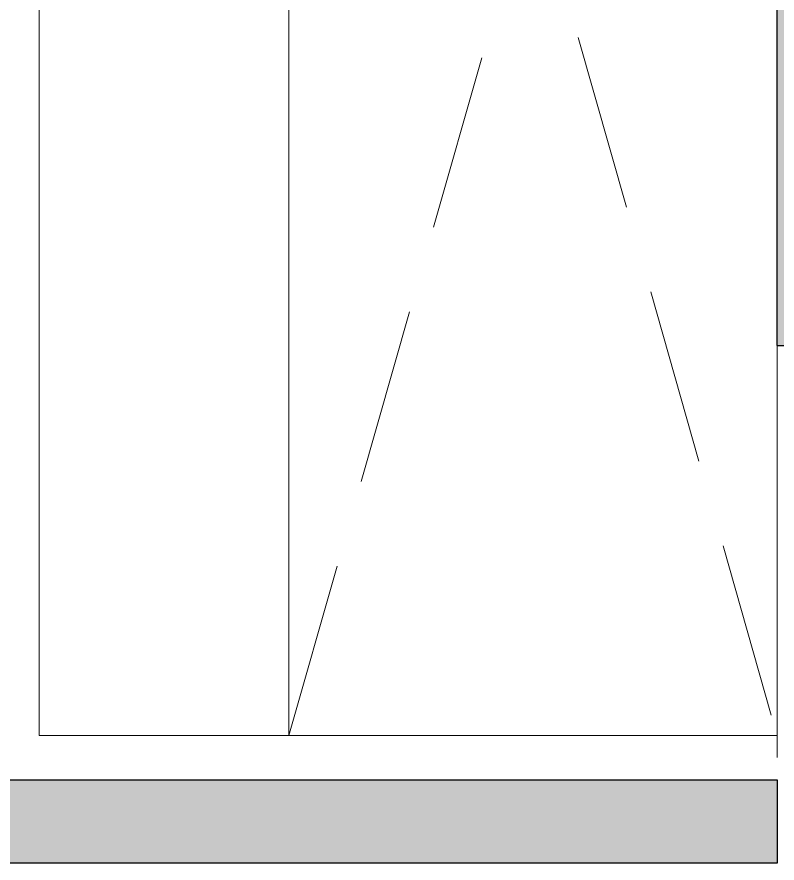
# Model space of a CAD drawing. Header units: millimetres. Extents: x 307301 to 459443, y -2888111 to -2805601.
# Drawn here: x 309064 to 310434, y -2824353 to -2822828 of the extents above; entities that cross this region are included whole.
import ezdxf

# ---------------------------------------------------------------- set-up
doc = ezdxf.new("R2010")
doc.units = ezdxf.units.MM
doc.header["$LTSCALE"] = 10
doc.header["$MEASUREMENT"] = 0
doc.linetypes.add('DASHED', pattern=[19.049999999999997, 12.7, -6.349999999999998])
doc.linetypes.add('HIDDEN', pattern=[9.524999999999999, 6.35, -3.175])
doc.layers.add('COL', color=2, linetype='Continuous')
doc.layers.add('WALL - PDA', color=1, linetype='Continuous')
for name, color, linetype, lineweight in [('COLUMN HATCH', 252, 'Continuous', 5), ('DOTTED', 7, 'DASHED', 5), ('ELEV', 143, 'Continuous', 9), ('HATCH WALL', 8, 'Continuous', 0)]:
    doc.layers.add(name, color=color, linetype=linetype, lineweight=lineweight)

# ---------------------------------------------------------------- blocks, each defined once
blk = doc.blocks.new('A$C9a3b0c70')
at = {"layer": 'COLUMN HATCH'}
h = blk.add_hatch(color=252, dxfattribs=at)
h.dxf.hatch_style = 1
h.paths.add_polyline_path([(5679.790654076263, 9855.387042894494), (6180.125564826187, 9855.387042894494), (6180.169919316657, 12057.02883390943), (5679.835008566733, 12057.02883390943)])
at = {"layer": 'COL', "elevation": 0.05547479510309496}
blk.add_lwpolyline([(5679.790654076263, 9855.387042894494), (6180.125564826187, 9855.387042894494), (6180.169919316657, 12057.02883390943), (5679.835008566733, 12057.02883390943)], close=True, dxfattribs=at)

msp = doc.modelspace()

# ---------------------------------------------------------------- hatches: boundary and pattern name
at = {"layer": 'HATCH WALL'}
msp.add_hatch(color=7, dxfattribs=at).paths.add_polyline_path([(309024.1238510709, -2824202.903018715), (310434.12385107, -2824202.903018715), (310434.12385107, -2824352.903018715), (309024.1238510709, -2824352.903018715)])

# ---------------------------------------------------------------- linework, layer by layer
at = {"layer": 'DOTTED', "color": 8, "linetype": 'HIDDEN', "ltscale": 5}
for p, q in [((309554.1238510709, -2824122.903018714), (310434.12385107, -2821032.903018715)), ((309554.1238510709, -2821032.903018714), (310434.12385107, -2824122.903018715))]:
    msp.add_line(p, q, dxfattribs=at)
at = {"layer": 'ELEV', "ltscale": 50}
for p, q in [((309104.1238510709, -2821032.903018714), (309104.1238510709, -2824122.903018714)), ((309554.1238510709, -2821032.903018714), (309554.1238510709, -2824122.903018714)), ((310434.12385107, -2823412.903018715), (310434.12385107, -2824162.903018715)), ((309104.1238510709, -2824122.903018714), (310434.12385107, -2824122.903018715))]:
    msp.add_line(p, q, dxfattribs=at)
at = {"layer": 'WALL - PDA', "elevation": 2.980013874553933e-10}
msp.add_lwpolyline([(309024.1238510709, -2824202.903018715), (310434.12385107, -2824202.903018715), (310434.12385107, -2824352.903018715), (309024.1238510709, -2824352.903018715)], close=True, dxfattribs=at)

# ---------------------------------------------------------------- block references
msp.add_blockref('A$C9a3b0c70', (304754.1844394238, -2833275.17336491))

doc.saveas('drawing.dxf')
